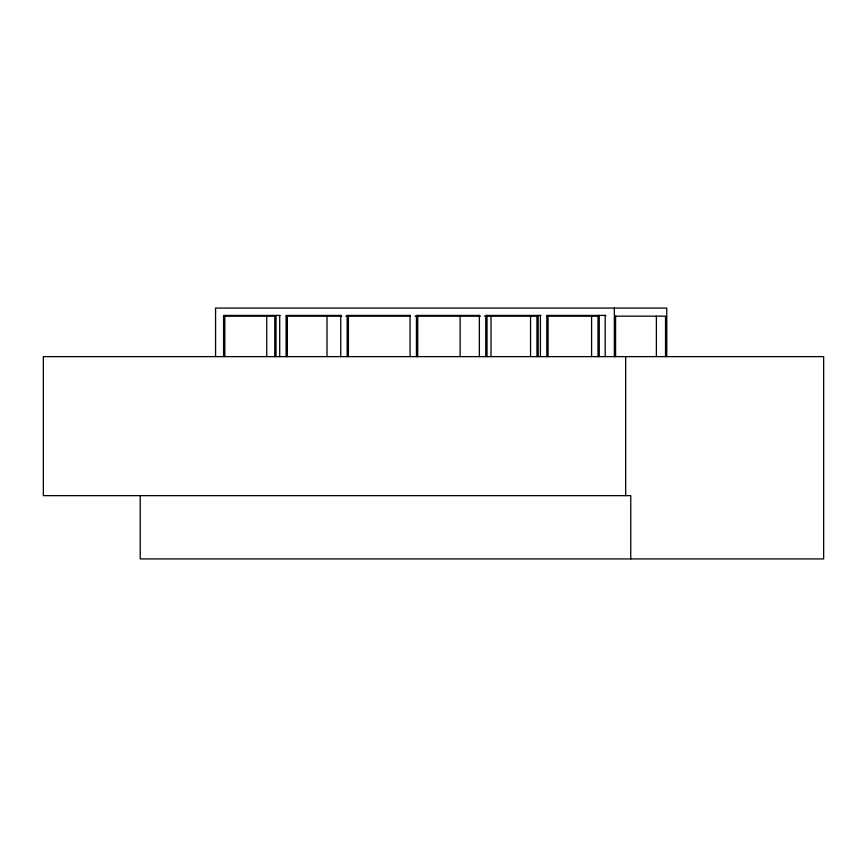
<?xml version="1.0" encoding="UTF-8"?>
<svg xmlns="http://www.w3.org/2000/svg" width="867" height="867" viewBox="0 0 867 867"><rect width="100%" height="100%" fill="white"/><g stroke="black" fill="none" stroke-linecap="round" stroke-linejoin="round"><path stroke-width="1.3" d="M280.03 315.425L223.567 315.425L223.567 356.63M341.219 315.425L286.11 315.425L286.11 356.63M410.308 315.425L347.158 315.425L347.158 356.63M479.614 315.425L416.453 315.425L416.453 356.63M540.867 315.425L485.758 315.425L485.758 356.63M605.892 315.425L546.806 315.425L546.806 356.63M223.578 316.162L274.763 316.162L274.763 356.63M286.37 316.162L341.804 316.162M345.857 316.162L410.254 316.162M415.152 316.162L480.502 316.162M484.458 316.162L536.944 316.162L536.944 356.63M547.066 316.162L598.002 316.162L598.002 356.63M614.54 316.162L665.52 316.162L665.52 356.63M666.777 356.63L666.777 308.078L215.569 308.078L215.569 356.63M656.373 316.162L656.373 356.63M630.764 558.922L630.764 495.642L43.35 495.642L43.35 356.63L823.65 356.63L823.65 558.922L140.226 558.922L140.226 495.642M625.66 356.63L625.66 495.642M615.592 316.162L615.592 356.63M614.335 308.078L614.335 356.63M605.188 315.425L605.188 356.63M599.249 315.425L599.249 356.63M591.597 316.162L591.597 356.63M548.063 316.162L548.063 356.63M540.412 315.425L540.412 356.63M538.201 315.425L538.201 356.63M530.55 316.162L530.55 356.63M491.025 316.162L491.025 356.63M487.016 316.162L487.016 356.63M479.364 315.425L479.364 356.63M460.106 316.162L460.106 356.63M417.71 316.162L417.71 356.63M410.058 315.425L410.058 356.63M348.415 316.162L348.415 356.63M340.764 315.425L340.764 356.63M327.022 316.162L327.022 356.63M287.367 316.162L287.367 356.63M279.716 315.425L279.716 356.63M276.02 315.425L276.02 356.63M266.754 316.162L266.754 356.63M224.824 316.162L224.824 356.63"/></g></svg>
